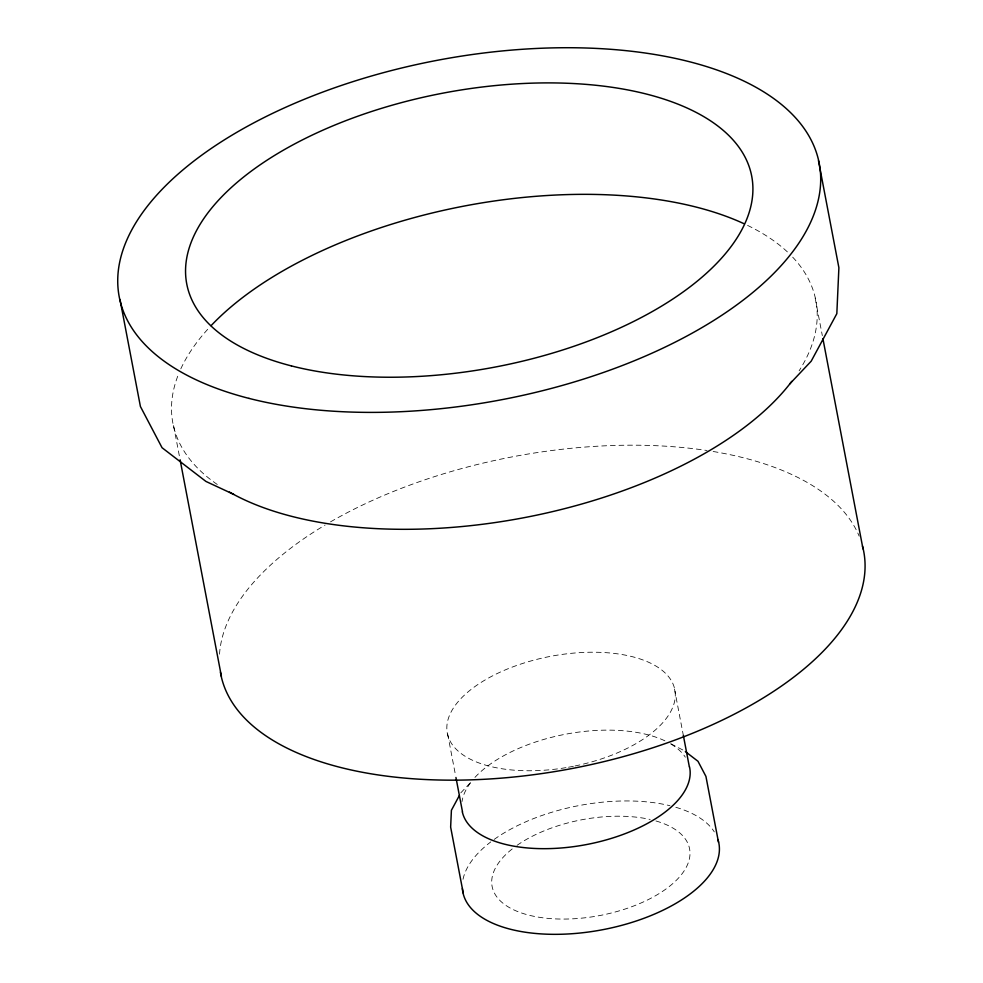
<?xml version="1.0" encoding="UTF-8"?>
<svg xmlns="http://www.w3.org/2000/svg" width="983" height="983" viewBox="0 0 983 983"><rect width="100%" height="100%" fill="white"/><g stroke="black" fill="none" stroke-linecap="round" stroke-linejoin="round"><path stroke-width="0.74" stroke-dasharray="4.92 3.69" d="M460.806 792.851L471.545 781.473A115.822 56.154 -10.8 0 0 462.01 801.563M670.775 743.738L684.205 750.693M815.165 298.095L822.329 335.645M674.485 688.96L683.345 735.407M447.646 734.031L455.657 775.98M173.561 425.553L180.159 460.105M655.931 820.965A100.499 48.72 -10.8 0 1 666.449 888.657A100.499 48.72 -10.8 0 1 527.65 914.841A100.499 48.72 -10.8 0 1 513.691 847.788M517.046 845.343A100.499 48.72 -10.8 0 1 650.168 819.478M565.975 767.649A115.822 56.154 -10.8 0 1 458.422 701.346A115.822 56.154 -10.8 0 1 654.15 665.024A115.822 56.154 -10.8 0 1 574.846 766.003M573.372 766.298A115.822 56.154 -10.8 0 1 567.461 767.404M219.528 654.174A327.278 158.668 -10.8 0 1 325.103 525.045M330.497 521.875A327.278 158.668 -10.8 0 1 707.084 450.533M713.142 451.492A327.278 158.668 -10.8 0 1 859.154 536.153M792.679 257.153A327.278 158.668 -10.8 0 1 799.13 370.8M217.292 484.472A327.278 158.668 -10.8 0 1 178.525 374.167M180.811 368.846A327.278 158.668 -10.8 0 1 209.047 327.831M747.584 225.402A327.278 158.668 -10.8 0 1 788.747 253.184M474.936 777.406A115.822 56.154 -10.8 0 1 665.663 741.182M670.91 744.02A115.822 56.154 -10.8 0 1 685.348 757.193M463.03 879.293A130.321 63.182 -10.8 0 1 490.775 841.915M494.179 839.408A130.321 63.182 -10.8 0 1 669.951 805.704M675.837 807.289A130.321 63.182 -10.8 0 1 714.297 831.888"/><path stroke-width="1.47" d="M459.356 795.53L451.406 810.275L450.644 827.121L463.214 892.994M789.693 383.972L811.172 361.216L836.828 313.675L838.892 267.732L818.47 160.671M233.782 494.412L205.963 481.449L162.048 447.72L140.409 406.495L119.987 299.446M685.348 751.577L697.991 761.284L705.929 776.398L718.499 842.284M822.906 338.644L863.013 548.944M683.345 735.407L689.353 766.875M455.94 777.479L462.514 811.933M180.159 460.105L221.421 676.402M791.782 381.367A327.278 158.668 -10.8 0 1 527.994 516.923A327.278 158.668 -10.8 0 1 229.42 492.078M211.062 325.68A327.278 158.668 -10.8 0 1 743.701 223.571M862.496 546.044A327.278 158.668 -10.8 0 1 575.497 767.846A327.278 158.668 -10.8 0 1 220.401 672.114M689.513 766.838A115.822 56.154 -10.8 0 1 588.239 844.213A115.822 56.154 -10.8 0 1 462.342 811.97M717.946 839.593A130.321 63.182 -10.8 0 1 602.923 929.66A130.321 63.182 -10.8 0 1 462.379 888.571M291.41 365.909A287.564 139.414 -10.8 0 0 749.562 211.161A287.564 139.414 -10.8 0 0 366.72 113.119A287.564 139.414 -10.8 0 0 291.41 365.909M248.982 398.385A356.288 172.725 -10.8 0 0 816.554 206.602A356.288 172.725 -10.8 0 0 342.145 85.189A356.288 172.725 -10.8 0 0 248.982 398.385"/></g></svg>
